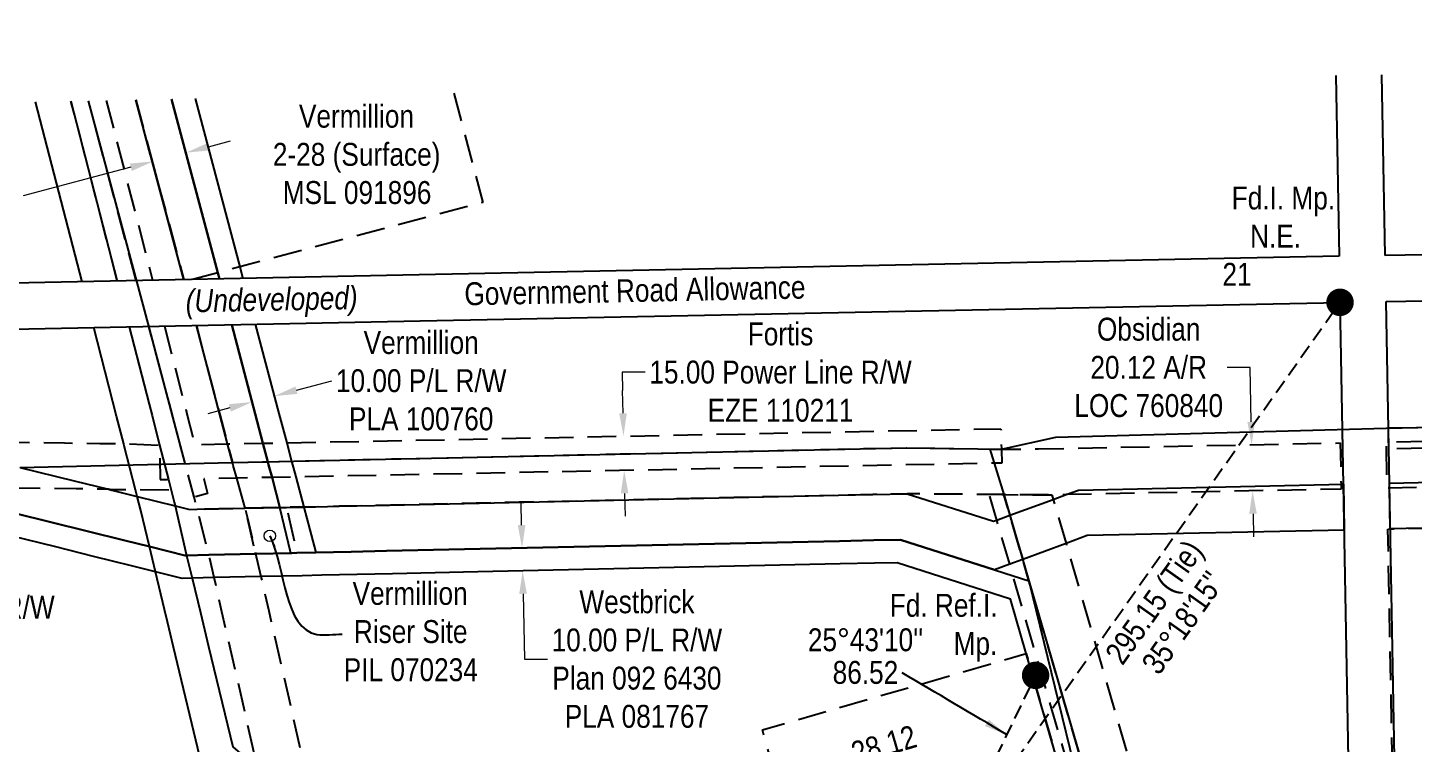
# Model space of a CAD drawing. Extents: x 583854 to 591751, y 5898015 to 5905299.
# Drawn here: x 587238 to 587843, y 5900758 to 5901071 of the extents above; entities that cross this region are included whole.
import ezdxf
from ezdxf.enums import TextEntityAlignment as Align

# ---------------------------------------------------------------- set-up
doc = ezdxf.new("R2010")
doc.units = 0
doc.header["$LTSCALE"] = 5
doc.header["$PDSIZE"] = 0.5
for name, pattern in [('foc-ACCESSROAD', [3.75, 2.5, -1.25]), ('foc-FLOWLINE', [3.75, 2.5, -1.25]), ('foc-TIELINE', [1.875, 1.25, -0.625])]:
    doc.linetypes.add(name, pattern=pattern)
doc.layers.get('Defpoints').update_dxf_attribs({"color": 9})
for name, color, linetype in [('AS-POWER', 104, 'foc-POWER'), ('C-AR', 13, 'foc-ACCESSROAD'), ('C-WS', 13, 'foc-ACCESSROAD'), ('F-AR', 190, 'foc-ACCESSROAD'), ('F-EZE', 190, 'foc-FLOWLINE'), ('F-RW', 190, 'Continuous'), ('F-WS', 190, 'foc-ACCESSROAD'), ('L-BD', 7, 'Continuous'), ('L-BD1', 253, 'Continuous'), ('L-MON', 1, 'Continuous'), ('L-ROAD-T', 7, 'Continuous'), ('L-SEC', 7, 'Continuous'), ('L-TIE', 7, 'foc-TIELINE')]:
    doc.layers.add(name, color=color, linetype=linetype)
for name, color, linetype, lineweight in [('C-AR-T', 13, 'Continuous', 9), ('F-EZE-T', 190, 'Continuous', 9), ('F-RW-T', 190, 'Continuous', 9), ('F-WS-T', 190, 'Continuous', 9), ('T-TEXT', 48, 'Continuous', 18)]:
    doc.layers.add(name, color=color, linetype=linetype, lineweight=lineweight)
doc.styles.add('175L', font='ARIALN.TTF', dxfattribs={"height": 20})
doc.styles.add('80CG', font='ARIALN.TTF', dxfattribs={"height": 10})
doc.styles.add('80L', font='ARIALN.TTF', dxfattribs={"height": 10})
doc.styles.add('80LS', font='ARIALNI.TTF', dxfattribs={"height": 10})
doc.styles.add('foc-LtypeFont', font='ARIALN.TTF', dxfattribs={"height": 7.35})
doc.linetypes.add('foc-POWER', pattern='A,6,-1,["P",foc-LtypeFont,S=0.2,R=0,X=-0.625,Y=-0.75],-1.24,4', length=12.24)
doc.linetypes.add('foc-POWER-NOLINE', pattern='A,0,-4,["P",foc-LtypeFont,S=0.2,R=0,X=-0.625,Y=-0.75],-8.24', length=12.24)
doc.dimstyles.new('Compass 5 000', dxfattribs={"dimscale": 5, "dimtxt": 9, "dimasz": 2, "dimexe": 0.2, "dimexo": 0.0625, "dimgap": 0.5, "dimtad": 0, "dimtih": 1, "dimtoh": 1, "dimzin": 0, "dimdsep": 46, "dimtxsty": '80CG', "dimcen": 0.1, "dimse1": 1, "dimse2": 1, "dimclrd": 256, "dimclrt": 256, "dimaunit": 1, "dimadec": 4, "dimazin": 0, "dimtfac": 0.06, "dimtofl": 0, "dimtmove": 0, "dimatfit": 1, "dimfxl": 0.2, "dimtolj": 1, "dimtzin": 0, "dimlwd": -1, "dimarcsym": 0})

# ---------------------------------------------------------------- blocks, each defined once
blk = doc.blocks.new('fdia')
at = {"color": 255, "const_width": 1}
blk.add_lwpolyline([(-0.5, 0, 1), (0.5, 0, 1)], format="xyb", close=True, dxfattribs=at)
blk = doc.blocks.new('Fdiaa')
blk.add_blockref('fdia', (0, 0))
blk = doc.blocks.new('fdib')
at = {"color": 1, "const_width": 1.6}
blk.add_lwpolyline([(-0.4, 0, 1), (0.4, 0, 1)], format="xyb", close=True, dxfattribs=at)
at = {"color": 1}
blk.add_circle((0, 0), 0.8, dxfattribs=at)
blk = doc.blocks.new('Fdibb')
blk.add_blockref('fdib', (0, 0))
blk = doc.blocks.new('fdicc')
for name in ['Fdibb', 'Fdiaa']:
    blk.add_blockref(name, (0, 0))
blk = doc.blocks.new('FDI')
blk.add_blockref('fdicc', (0, 0))
blk = doc.blocks.new('*D422')
at = {"layer": 'C-AR-T', "transparency": 16777216}
for p, q in [((587771.62, 5900922.17), (587761.62, 5900922.17)), ((587772.09, 5900898.47), (587771.62, 5900922.17)), ((587772.89, 5900858.32), (587773.09, 5900848.32))]:
    blk.add_line(p, q, dxfattribs=at)
for points in [[(587773.76, 5900898.51), (587770.43, 5900898.44), (587772.29, 5900888.47)], [(587774.56, 5900858.36), (587771.23, 5900858.29), (587772.7, 5900868.32)]]:
    blk.add_solid(points, dxfattribs=at)
at = {"layer": 'Defpoints', "color": 0, "transparency": 16777216}
for p in [(587743.04, 5900887.89), (587772.29, 5900888.47), (587743.44, 5900867.74)]:
    blk.add_point(p, dxfattribs=at)
at = {"layer": 'C-AR-T', "transparency": 16777216, "insert": (587727.33, 5900922.17), "char_height": 10, "attachment_point": 5, "style": '80CG'}
blk.add_mtext('\\A1;Obsidian\\P20.12 A/R\\PLOC 760840', dxfattribs=at)
blk = doc.blocks.new('*D453')
at = {"layer": 'Defpoints', "color": 0, "transparency": 16777216}
for p in [(587428.63, 5900890.85), (587497.93, 5900892.22), (587428.93, 5900875.86)]:
    blk.add_point(p, dxfattribs=at)
at = {"layer": 'F-EZE-T', "transparency": 16777216}
for p, q in [((587507.38, 5900920.11), (587497.38, 5900920.11)), ((587497.38, 5900920.11), (587497.54, 5900912.21)), ((587497.74, 5900902.21), (587497.54, 5900912.21)), ((587498.43, 5900867.22), (587498.62, 5900857.23))]:
    blk.add_line(p, q, dxfattribs=at)
for points in [[(587499.4, 5900902.25), (587496.07, 5900902.18), (587497.93, 5900892.22)], [(587500.09, 5900867.26), (587496.76, 5900867.19), (587498.23, 5900877.22)]]:
    blk.add_solid(points, dxfattribs=at)
at = {"layer": 'F-EZE-T', "transparency": 16777216, "insert": (587566.52, 5900920.11), "char_height": 10, "attachment_point": 5, "style": '80CG'}
blk.add_mtext('\\A1;Fortis\\P15.00 Power Line R/W\\PEZE 110211', dxfattribs=at)
blk = doc.blocks.new('*D454')
at = {"layer": 'Defpoints', "color": 0, "transparency": 16777216}
for p in [(587152.65, 5900887.93), (587121.57, 5900867.31), (587153.05, 5900867.95)]:
    blk.add_point(p, dxfattribs=at)
at = {"layer": 'F-EZE-T', "transparency": 16777216}
for p, q in [((587120.96, 5900897.29), (587120.76, 5900907.29)), ((587121.77, 5900857.31), (587122.59, 5900817.43)), ((587122.59, 5900817.43), (587132.59, 5900817.43))]:
    blk.add_line(p, q, dxfattribs=at)
for points in [[(587122.63, 5900897.33), (587119.29, 5900897.26), (587121.16, 5900887.29)], [(587123.44, 5900857.34), (587120.11, 5900857.28), (587121.57, 5900867.31)]]:
    blk.add_solid(points, dxfattribs=at)
at = {"layer": 'F-EZE-T', "transparency": 16777216, "insert": (587192.18, 5900817.43), "char_height": 10, "attachment_point": 5, "style": '80CG'}
blk.add_mtext('\\A1;Fortis\\P20.00 Power Line R/W\\PEZE 110302', dxfattribs=at)
blk = doc.blocks.new('*D463')
at = {"layer": 'Defpoints', "color": 0, "transparency": 16777216}
for p in [(587292.44, 5901012.16), (587334.3, 5900912.5), (587319.79, 5900908.66)]:
    blk.add_point(p, dxfattribs=at)
at = {"layer": 'F-RW-T', "transparency": 16777216}
for p, q in [((587316.61, 5901018.55), (587326.28, 5901021.11)), ((587282.77, 5901009.61), (587235.69, 5900997.16))]:
    blk.add_line(p, q, dxfattribs=at)
for points in [[(587316.19, 5901020.16), (587317.04, 5901016.94), (587306.94, 5901015.99)], [(587282.34, 5901011.22), (587283.2, 5901007.99), (587292.44, 5901012.16)]]:
    blk.add_solid(points, dxfattribs=at)
at = {"layer": 'F-RW-T', "transparency": 16777216, "insert": (587196.61, 5900997.16), "char_height": 10, "attachment_point": 5, "style": '80CG'}
blk.add_mtext('\\A1;Vermillion\\P15.00 P/L R/W\\PPlan 042 3903\\PPLA 012432', dxfattribs=at)
blk = doc.blocks.new('*D464')
at = {"layer": 'Defpoints', "color": 0, "transparency": 16777216}
for p in [(587454.89, 5900843.41), (587453.87, 5900833.38), (587455.11, 5900833.41)]:
    blk.add_point(p, dxfattribs=at)
at = {"layer": 'F-RW-T', "transparency": 16777216}
for p, q in [((587453.43, 5900853.38), (587453.21, 5900863.38)), ((587454.08, 5900823.39), (587454.71, 5900794.83)), ((587454.71, 5900794.83), (587464.71, 5900794.83))]:
    blk.add_line(p, q, dxfattribs=at)
for points in [[(587455.09, 5900853.42), (587451.76, 5900853.34), (587453.65, 5900843.38)], [(587455.75, 5900823.42), (587452.42, 5900823.35), (587453.87, 5900833.38)]]:
    blk.add_solid(points, dxfattribs=at)
at = {"layer": 'F-RW-T', "transparency": 16777216, "insert": (587503.8, 5900794.83), "char_height": 10, "attachment_point": 5, "style": '80CG'}
blk.add_mtext('\\A1;Westbrick\\P10.00 P/L R/W\\PPlan 092 6430\\PPLA 081767', dxfattribs=at)
blk = doc.blocks.new('*D465')
at = {"layer": 'Defpoints', "color": 0, "transparency": 16777216}
for p in [(587345.42, 5900909.7), (587338.18, 5900897.8), (587347.89, 5900900.38)]:
    blk.add_point(p, dxfattribs=at)
at = {"layer": 'F-RW-T', "transparency": 16777216}
for p, q in [((587355.08, 5900912.27), (587370.48, 5900916.36)), ((587326.04, 5900904.55), (587316.38, 5900901.99))]:
    blk.add_line(p, q, dxfattribs=at)
for points in [[(587354.65, 5900913.88), (587355.51, 5900910.66), (587345.42, 5900909.7)], [(587325.61, 5900906.16), (587326.47, 5900902.94), (587335.71, 5900907.12)]]:
    blk.add_solid(points, dxfattribs=at)
at = {"layer": 'F-RW-T', "transparency": 16777216, "insert": (587409.57, 5900916.36), "char_height": 10, "attachment_point": 5, "style": '80CG'}
blk.add_mtext('\\A1;Vermillion\\P10.00 P/L R/W\\PPLA 100760', dxfattribs=at)

msp = doc.modelspace()

# ---------------------------------------------------------------- linework, layer by layer
at = {"layer": 'AS-POWER', "flags": 128}
for points in [[(587306.481, 5900880.244), (587290.896, 5900939.214), (587264.292, 5901038.666)], [(587662.991, 5900886.505), (587686.784, 5900891.749), (587830.988, 5900895.752)], [(587657.971, 5900886.585), (587664.046, 5900866.716), (587675.031, 5900828.988), (587707.391, 5900696.321), (587791.5, 5900407.384), (587821.63, 5900325.364), (587842.904, 5900263.687), (587882.339, 5900138.544), (587912.951, 5900046.368), (587950.565, 5899927.6), (587984.665, 5899822.256), (588036.793, 5899671.585)], [(587234.24, 5900878.58), (587327.175, 5900880.721)]]:
    msp.add_lwpolyline(points, dxfattribs=at)
at = {"layer": 'AS-POWER', "linetype": 'foc-POWER-NOLINE', "flags": 128}
for points in [[(587830.988, 5900895.752), (588038.039, 5900900.067), (588376.033, 5900907.111)], [(587327.175, 5900880.721), (587621.413, 5900887.169), (587662.991, 5900886.505)]]:
    msp.add_lwpolyline(points, dxfattribs=at)
at = {"layer": 'C-AR', "flags": 128}
for points in [[(587285.149, 5900960.109), (587264.266, 5901038.666)], [(587284.983, 5901039.085), (587305.866, 5900960.528)], [(587311.369, 5900940.528), (587321.637, 5900901.677), (587325.038, 5900888.808), (587327.175, 5900880.721), (587342.605, 5900881.058), (587352.964, 5900881.285), (587591.486, 5900886.513), (587606.476, 5900886.842), (587621.413, 5900887.169), (587662.991, 5900886.505), (587679.217, 5900886.619), (587810.999, 5900889.246), (587811.34, 5900871.2), (587811.379, 5900869.119), (587691.237, 5900866.677), (587685.057, 5900866.552), (587664.046, 5900866.716), (587657.779, 5900866.764), (587621.819, 5900867.044), (587606.893, 5900866.717), (587591.904, 5900866.388), (587389.153, 5900861.952), (587373.715, 5900861.615), (587358.278, 5900861.278), (587350.73, 5900861.113), (587347.892, 5900861.051), (587332.678, 5900860.72), (587311.757, 5900860.276), (587310.35, 5900865.605), (587304.325, 5900888.4), (587300.911, 5900901.317), (587299.596, 5900906.298), (587290.659, 5900940.109)]]:
    msp.add_lwpolyline(points, dxfattribs=at)
msp.add_lwpolyline([(588604.47, 5900885.956), (588604.951, 5900885.523), (588605.441, 5900885.078), (588605.992, 5900884.576), (588606.386, 5900884.207), (588606.845, 5900883.772), (588607.317, 5900883.321), (588607.877, 5900882.783), (588608.235, 5900882.431), (588608.686, 5900881.981), (588609.139, 5900881.526), (588609.824, 5900880.812), (588611.597, 5900878.853), (588613.3, 5900876.833), (588614.932, 5900874.755), (588616.49, 5900872.621), (588617.973, 5900870.435), (588619.378, 5900868.197), (588620.704, 5900865.913), (588621.95, 5900863.582), (588623.113, 5900861.21), (588623.468, 5900860.432), (588623.724, 5900859.848), (588623.987, 5900859.245), (588624.216, 5900858.716), (588624.497, 5900858.031), (588624.746, 5900857.422), (588624.992, 5900856.815), (588625.209, 5900856.277), (588625.468, 5900855.594), (588625.651, 5900855.104), (588625.919, 5900854.361), (588626.116, 5900853.806), (588626.346, 5900853.119), (588626.539, 5900852.539), (588626.753, 5900851.871), (588626.933, 5900851.302), (588627.137, 5900850.614), (588627.335, 5900849.944), (588627.501, 5900849.353), (588627.663, 5900848.77), (588627.84, 5900848.084), (588628.098, 5900847.065), (588628.304, 5900846.215), (588628.455, 5900845.529), (588628.653, 5900844.62), (588628.856, 5900843.639), (588628.981, 5900842.956), (588629.099, 5900842.308), (588629.21, 5900841.686), (588629.317, 5900841.045), (588629.418, 5900840.365), (588629.512, 5900839.716), (588629.614, 5900839.001), (588629.688, 5900838.437), (588629.764, 5900837.762), (588629.835, 5900837.108), (588629.958, 5900835.943), (588630.013, 5900835.146), (588630.054, 5900834.49), (588630.094, 5900833.834), (588630.127, 5900833.266), (588630.162, 5900832.522), (588630.194, 5900831.867), (588630.224, 5900831.211), (588630.255, 5900830.556), (588631.435, 5900769.233), (588633.716, 5900650.642), (588635.002, 5900583.847), (588635.06, 5900580.804), (588635.29, 5900568.837), (588635.706, 5900547.231), (588637.537, 5900452.044), (588637.845, 5900436.066), (588617.72, 5900435.608), (588617.411, 5900451.679), (588615.871, 5900531.699), (588615.164, 5900568.475), (588614.875, 5900583.485), (588613.59, 5900650.255), (588610.53, 5900809.253), (588610.127, 5900830.23), (588610.08, 5900831.128), (588610.038, 5900831.975), (588609.992, 5900832.568), (588609.937, 5900833.288), (588609.878, 5900834.021), (588609.805, 5900834.733), (588609.729, 5900835.452), (588609.663, 5900836.066), (588609.524, 5900837.131), (588609.41, 5900837.985), (588609.259, 5900838.92), (588609.062, 5900839.879), (588608.832, 5900840.907), (588608.636, 5900841.758), (588608.379, 5900842.78), (588608.19, 5900843.515), (588608.005, 5900844.182), (588607.698, 5900845.264), (588607.464, 5900846.041), (588607.111, 5900847.18), (588606.853, 5900847.864), (588606.448, 5900848.914), (588606.152, 5900849.649), (588605.717, 5900850.697), (588605.401, 5900851.424), (588604.924, 5900852.49), (588604.619, 5900853.145), (588604.111, 5900854.204), (588603.683, 5900855.047), (588603.12, 5900856.113), (588602.147, 5900857.79), (588601.116, 5900859.431), (588600.027, 5900861.036), (588598.884, 5900862.602), (588597.687, 5900864.127), (588596.437, 5900865.609), (588595.136, 5900867.046), (588593.786, 5900868.437), (588592.388, 5900869.78), (588590.943, 5900871.074), (588589.455, 5900872.316), (588587.924, 5900873.506), (588586.353, 5900874.641), (588584.742, 5900875.72), (588583.095, 5900876.743), (588581.414, 5900877.708), (588579.699, 5900878.613), (588577.954, 5900879.458), (588576.181, 5900880.241), (588574.325, 5900880.982), (588573.821, 5900881.17), (588572.558, 5900881.62), (588570.712, 5900882.213), (588568.846, 5900882.742), (588566.964, 5900883.205), (588565.067, 5900883.602), (588563.156, 5900883.932), (588561.235, 5900884.196), (588559.307, 5900884.393), (588557.372, 5900884.521), (588553.495, 5900884.576), (588432.872, 5900882.059), (588422.861, 5900881.85), (588403.771, 5900881.453), (588387.886, 5900881.122), (588377.882, 5900880.913), (588362.638, 5900880.595), (588352.635, 5900880.386), (588342.629, 5900880.178), (588327.603, 5900879.865), (588322.595, 5900879.761), (588312.58, 5900879.552), (588187.368, 5900876.946), (587931.356, 5900871.607), (587911.359, 5900871.191), (587901.372, 5900870.983), (587881.366, 5900870.566), (587831.483, 5900869.528), (587831.442, 5900871.67), (587831.16, 5900886.605), (587831.103, 5900889.654), (588186.949, 5900897.071), (588311.148, 5900899.656), (588326.171, 5900899.969), (588341.213, 5900900.283), (588351.217, 5900900.491), (588361.219, 5900900.7), (588376.463, 5900901.017), (588385.62, 5900901.208), (588386.572, 5900901.228), (588395.429, 5900901.412), (588411.435, 5900901.747), (588415.474, 5900901.831), (588421.445, 5900901.956), (588431.457, 5900902.164), (588553.077, 5900904.7), (588555.718, 5900904.731), (588557.016, 5900904.725), (588558.358, 5900904.716), (588558.98, 5900904.701), (588560.996, 5900904.452), (588562.262, 5900904.325), (588563.624, 5900904.184), (588566.242, 5900903.825), (588568.845, 5900903.374), (588571.431, 5900902.833), (588573.997, 5900902.202), (588576.539, 5900901.482), (588579.054, 5900900.673), (588581.539, 5900899.777), (588583.992, 5900898.795), (588586.409, 5900897.727), (588588.787, 5900896.575), (588591.123, 5900895.342), (588593.415, 5900894.027), (588595.66, 5900892.633), (588597.854, 5900891.162), (588599.996, 5900889.614), (588602.082, 5900887.994), (588603.024, 5900887.213), (588603.514, 5900886.793), (588604.054, 5900886.329), (588604.47, 5900885.956)], close=True, dxfattribs=at)
at = {"layer": 'C-WS', "flags": 128}
msp.add_lwpolyline([(587714.314, 5900658.286), (587599.055, 5900624.812), (587592.792, 5900646.407), (587558.606, 5900763.938), (587673.856, 5900797.341), (587708.736, 5900677.459), (587714.314, 5900658.286)], close=True, dxfattribs=at)
at = {"layer": 'F-AR', "flags": 128}
msp.add_lwpolyline([(587820.478, 5900386.467), (587821.63, 5900325.364), (587803.933, 5900386.151), (587801.031, 5900396.11), (587723.915, 5900661.037), (587718.333, 5900680.214), (587675.031, 5900828.988), (587672.288, 5900838.399), (587666.685, 5900857.647), (587664.046, 5900866.716), (587685.057, 5900866.552), (587685.622, 5900864.611), (587691.224, 5900845.364), (587816.002, 5900416.718), (587817.097, 5900412.958), (587820.178, 5900402.372), (587820.289, 5900396.465), (587820.478, 5900386.467)], close=True, dxfattribs=at)
msp.add_lwpolyline([(586920.205, 5900194.486), (587020.112, 5900196.186), (587370.288, 5900202.142), (587389.847, 5900206.249), (587406.195, 5900217.743), (587431.948, 5900243.089), (587436.788, 5900247.853), (587439.466, 5900256.276), (587401.108, 5900471.996), (587338.195, 5900747.106), (587322.556, 5900815.495), (587319.14, 5900830.432), (587317.217, 5900838.842), (587311.757, 5900860.276), (587332.691, 5900860.72), (587333.87, 5900855.772), (587339.563, 5900830.878), (587342.978, 5900815.944), (587400.554, 5900564.168), (587420.72, 5900475.989), (587461.881, 5900244.51), (587448.412, 5900231.253), (587447.136, 5900229.997), (587439.263, 5900222.247), (587419.04, 5900202.343), (587397.978, 5900187.534), (587372.531, 5900182.191), (587020.486, 5900176.203), (586920.579, 5900174.504)], dxfattribs=at)
at = {"layer": 'F-EZE', "flags": 128}
for points in [[(587276.837, 5900959.941), (587256.597, 5901038.511)], [(587272.002, 5901038.822), (587292.242, 5900960.253)], [(588381.451, 5900960.24), (588385.62, 5900901.209), (588385.835, 5900898.166), (588376.678, 5900897.975), (588361.434, 5900897.657), (588351.432, 5900897.449), (588341.427, 5900897.24), (588326.388, 5900896.927), (588311.364, 5900896.613), (588187.013, 5900894.022), (587832.177, 5900886.626), (587832.177, 5900886.626), (587832.01, 5900895.774), (588186.822, 5900903.168), (588310.713, 5900905.75), (588325.737, 5900906.063), (588340.784, 5900906.377), (588350.788, 5900906.585), (588360.789, 5900906.794), (588376.033, 5900907.111), (588372.291, 5900960.086)], [(587297.399, 5900940.246), (587307.399, 5900901.43), (587310.724, 5900888.526), (587325.038, 5900888.808), (587340.477, 5900889.111), (587350.832, 5900889.315), (587662.814, 5900895.467), (587662.867, 5900892.79), (587662.986, 5900886.774), (587662.997, 5900886.235), (587663.111, 5900880.474), (587354.794, 5900874.394), (587344.42, 5900874.19), (587329.006, 5900873.887), (587314.568, 5900873.602), (587316.237, 5900867.123), (587310.35, 5900865.605)], [(586907.309, 5900882.94), (587007.24, 5900884.974), (587232.109, 5900889.552), (587253.725, 5900889.258), (587269.276, 5900889.048), (587279.643, 5900888.907), (587295.276, 5900888.269), (587295.351, 5900886.501), (587295.612, 5900873.229), (587299.161, 5900873.299), (587300.364, 5900868.633), (587284.812, 5900868.845), (587274.484, 5900868.829), (587272.958, 5900869.006), (587258.893, 5900869.196), (587232.178, 5900869.559), (587007.614, 5900864.988), (586907.683, 5900862.953)]]:
    msp.add_lwpolyline(points, dxfattribs=at)
msp.add_lwpolyline([(587822.371, 5900322.819), (587822.789, 5900299.902), (587797.715, 5900386.033), (587718.149, 5900659.361), (587712.559, 5900678.564), (587668.124, 5900831.227), (587666.639, 5900836.322), (587661.037, 5900855.57), (587657.779, 5900866.764), (587664.046, 5900866.716), (587666.685, 5900857.647), (587672.288, 5900838.399), (587675.031, 5900828.989), (587718.333, 5900680.214), (587723.915, 5900661.037), (587801.031, 5900396.11), (587803.933, 5900386.151), (587822.371, 5900322.819)], close=True, dxfattribs=at)
at = {"layer": 'F-RW'}
for points in [[(587261.426, 5900959.629), (587241.185, 5901038.199)], [(587256.597, 5901038.511), (587276.837, 5900959.941)], [(587305.866, 5900960.528), (587284.983, 5901039.085)], [(587300.514, 5901039.399), (587320.699, 5900963.573), (587321.43, 5900960.843)], [(587321.43, 5900960.843), (587320.699, 5900963.573), (587300.514, 5901039.399)], [(587310.82, 5901039.608), (587330.381, 5900966.133), (587331.731, 5900961.052)], [(587457.708, 5900064.72), (587449.277, 5900137.205), (587439.449, 5900221.715), (587439.263, 5900222.247), (587431.948, 5900243.089), (587431.346, 5900244.805), (587391.301, 5900469.999), (587331.058, 5900733.439), (587313.763, 5900748.502), (587301.41, 5900800.149), (587298.789, 5900811.108), (587297.479, 5900816.586), (587293.547, 5900833.023), (587290.927, 5900843.977), (587287.151, 5900859.763), (587285.574, 5900865.886), (587284.812, 5900868.845), (587279.897, 5900887.921), (587279.643, 5900888.907), (587276.56, 5900900.874), (587266.577, 5900939.622)], [(587281.993, 5900939.934), (587290.718, 5900906.155), (587292.09, 5900901.165), (587295.276, 5900888.269), (587299.161, 5900873.299), (587300.364, 5900868.633), (587301.717, 5900863.381), (587302.079, 5900861.805), (587307.027, 5900840.176), (587307.612, 5900837.716), (587309.541, 5900830.223), (587313.135, 5900815.29), (587314.333, 5900810.312), (587316.728, 5900800.358), (587327.248, 5900756.641), (587338.195, 5900747.106), (587401.108, 5900471.996), (587439.466, 5900256.276), (587441.061, 5900247.308), (587447.136, 5900229.997), (587449.263, 5900223.939), (587459.327, 5900137.393), (587467.727, 5900065.182)], [(587326.806, 5900940.841), (587337.08, 5900901.965), (587340.477, 5900889.111), (587342.605, 5900881.059), (587342.947, 5900879.762), (587344.42, 5900874.19), (587347.892, 5900861.052), (587332.691, 5900860.72), (587329.006, 5900873.887), (587327.51, 5900879.451), (587327.175, 5900880.721), (587325.038, 5900888.808), (587321.637, 5900901.677), (587311.369, 5900940.528)], [(587337.091, 5900941.049), (587347.421, 5900902.155), (587350.832, 5900889.315), (587352.964, 5900881.285), (587354.794, 5900874.394), (587358.278, 5900861.278), (587359.592, 5900856.332), (587360.176, 5900854.13), (587363.555, 5900841.409), (587355.253, 5900841.227), (587352.568, 5900841.168), (587347.892, 5900861.052), (587344.42, 5900874.19), (587342.947, 5900879.762), (587342.605, 5900881.059), (587340.477, 5900889.111), (587337.08, 5900901.965), (587326.806, 5900940.841)], [(587234.24, 5900878.58), (587257.988, 5900872.708), (587272.958, 5900869.006), (587274.509, 5900868.689), (587285.574, 5900865.886), (587302.079, 5900861.805), (587308.534, 5900860.208), (587311.757, 5900860.276), (587332.576, 5900860.719), (587347.892, 5900861.052), (587350.73, 5900861.114), (587358.278, 5900861.278), (587373.715, 5900861.616), (587389.153, 5900861.953), (587591.904, 5900866.388), (587606.893, 5900866.717), (587621.819, 5900867.044), (587659.577, 5900855.033), (587661.037, 5900855.57), (587666.685, 5900857.647), (587685.623, 5900864.611), (587691.237, 5900866.676), (587696.737, 5900868.698), (587812.345, 5900871.222), (587812.345, 5900871.222), (587812.71, 5900851.227), (587700.516, 5900848.781), (587691.225, 5900845.364), (587672.288, 5900838.399), (587666.639, 5900836.322), (587660.046, 5900833.897), (587618.931, 5900847.001), (587607.307, 5900846.747), (587592.318, 5900846.419), (587394.43, 5900842.084), (587378.993, 5900841.746), (587363.555, 5900841.408), (587355.253, 5900841.226), (587353.143, 5900841.181), (587352.568, 5900841.168), (587337.287, 5900840.834), (587316.824, 5900840.385), (587307.028, 5900840.172), (587306.333, 5900840.156), (587290.927, 5900843.978), (587280.201, 5900846.639), (587263.646, 5900850.746), (587231.995, 5900858.598)], [(587881.753, 5900852.831), (587832.816, 5900851.698), (587832.49, 5900869.547), (587832.45, 5900871.693), (587901.322, 5900873.289)], [(587231.995, 5900858.598), (587263.646, 5900850.746), (587280.201, 5900846.639), (587290.927, 5900843.978), (587306.333, 5900840.156), (587307.028, 5900840.172), (587316.824, 5900840.385), (587337.287, 5900840.834), (587352.568, 5900841.168), (587353.143, 5900841.181), (587355.253, 5900841.227), (587363.555, 5900841.409), (587378.993, 5900841.746), (587394.43, 5900842.084), (587592.318, 5900846.419), (587607.307, 5900846.747), (587618.931, 5900847.001), (587660.042, 5900833.859), (587668.125, 5900831.229), (587675.04, 5900828.996), (587718.336, 5900680.217), (587723.917, 5900661.039), (587801.024, 5900396.104)], [(587793.555, 5900385.954), (587714.314, 5900658.286), (587708.736, 5900677.459), (587673.856, 5900797.341), (587666.943, 5900821.099), (587617.483, 5900836.967), (587607.514, 5900836.749), (587592.525, 5900836.42), (587434.247, 5900832.954), (587397.072, 5900832.139), (587381.635, 5900831.801), (587366.197, 5900831.463), (587357.517, 5900831.273), (587339.563, 5900830.879), (587319.14, 5900830.432), (587309.541, 5900830.223), (587305.22, 5900830.128), (587293.547, 5900833.024), (587283.037, 5900835.632), (587266.481, 5900839.739), (587249.939, 5900843.843), (587230.875, 5900848.573), (587008.007, 5900843.969), (586908.077, 5900841.969)]]:
    msp.add_lwpolyline(points, dxfattribs=at)
at = {"layer": 'F-WS', "flags": 128}
for points in [[(587305.866, 5900960.528), (587284.984, 5901039.085)], [(587423.846, 5901041.895), (587436.501, 5900994.293), (587330.381, 5900966.133), (587320.699, 5900963.573), (587309.706, 5900960.606)]]:
    msp.add_lwpolyline(points, dxfattribs=at)
for points in [[(587352.568, 5900841.168), (587337.288, 5900840.833), (587333.87, 5900855.772), (587332.691, 5900860.72), (587347.892, 5900861.052), (587350.73, 5900861.114), (587351.859, 5900856.148), (587355.253, 5900841.227), (587352.568, 5900841.168)], [(587984.642, 5900695.088), (587834.833, 5900691.786), (587834.271, 5900721.636), (587831.819, 5900851.675), (587881.753, 5900852.828), (587901.729, 5900853.292), (587911.754, 5900853.523), (587931.741, 5900853.99), (587961.846, 5900854.694), (587981.726, 5900855.155), (587984.642, 5900695.088)]]:
    msp.add_lwpolyline(points, close=True, dxfattribs=at)
at = {"layer": 'L-SEC'}
for p, q in [((587809.037, 5901049.686), (587810.517, 5900970.739)), ((587830.621, 5900971.077), (587829.142, 5901050.025)), ((588231.482, 5900977.834), (587830.624, 5900971.108)), ((587810.517, 5900970.739), (587408.756, 5900962.611)), ((587408.756, 5900962.611), (587006.996, 5900954.481)), ((587831, 5900951.004), (588231.86, 5900957.73)), ((587409.131, 5900942.507), (587810.893, 5900950.636)), ((587007.369, 5900934.376), (587409.131, 5900942.507))]:
    msp.add_line(p, q, dxfattribs=at)
at = {"layer": 'L-SEC', "flags": 128}
for points in [[(587825.607, 5900145.785), (587810.893, 5900950.636)], [(587845.714, 5900146.153), (587831, 5900951.004)]]:
    msp.add_lwpolyline(points, dxfattribs=at)
at = {"layer": 'L-TIE'}
msp.add_line((587640.402, 5900709.874), (587677.931, 5900787.787), dxfattribs=at)
at = {"layer": 'L-TIE', "flags": 128}
msp.add_lwpolyline([(587642.035, 5900712.351), (587810.893, 5900950.636)], dxfattribs=at)

# ---------------------------------------------------------------- block references
at = {"layer": 'L-MON'}
for p, xscale, yscale, zscale in [((587810.893, 5900950.636), 5, 5, 5), ((587677.93, 5900787.784), 4.99771075, 4.99771075, 4.99771075)]:
    msp.add_blockref('FDI', p, dxfattribs=dict(at, xscale=xscale, yscale=yscale, zscale=zscale))

# ---------------------------------------------------------------- texts
at = {"layer": 'F-WS-T', "char_height": 9.99539, "attachment_point": 1, "style": '175L'}
for s, width, insert in [('\\pi14.777;Vermillion\\P\\pi3.3943;2-28 (Surface)\\P\\pi7.7102;MSL 091896', 78.95854, (587341.398, 5901036.903)), ('\\pi4.3556;Vermillion\\P\\pi4.9318;Riser Site\\P\\pi0.48975;PIL 070234', 58.11549, (587375.251, 5900828.562))]:
    msp.add_mtext_dynamic_manual_height_columns(s, width=width, gutter_width=99.954, heights=[0], dxfattribs=dict(at, insert=insert))
at = {"layer": 'L-BD', "style": '80L'}
for s, height, p in [('295.15 (Tie)', 9.99542, (587730.666, 5900819.064)), ("35°18'15''", 9.9954, (587742.287, 5900810.828))]:
    msp.add_text(s, height=height, rotation=54.6771, dxfattribs=at).set_placement(p, align=Align.MIDDLE)
at = {"layer": 'L-BD1', "style": '80L'}
for s, p in [("25°43'10''", (587603.657, 5900803.315)), ('86.52', (587603.614, 5900789.071))]:
    msp.add_text(s, height=9.9954, dxfattribs=at).set_placement(p, align=Align.MIDDLE)
msp.add_text('28.12', height=9.9954, rotation=16.218, dxfattribs=at).set_placement((587611.645, 5900757.496), align=Align.MIDDLE)
at = {"layer": 'L-MON', "char_height": 9.99542, "attachment_point": 1, "style": '80L'}
for s, width, insert in [('\\pi4.0283;Fd.I. Mp.\\P\\pi12.06;N.E. 21', 47.27586, (587759.546, 5901001.192)), ('\\pi1.3242;Fd. Ref.I.\\P\\pi29.224;Mp.', 46.48084, (587612.9, 5900823.358))]:
    msp.add_mtext_dynamic_manual_height_columns(s, width=width, gutter_width=50, heights=[0], dxfattribs=dict(at, insert=insert))
at = {"layer": 'L-ROAD-T', "style": '80L'}
msp.add_text('Government Road Allowance', height=10, rotation=1.159299, dxfattribs=at).set_placement((587502.918, 5900955.81), align=Align.MIDDLE_CENTER)
at = {"layer": 'T-TEXT', "style": '80LS'}
msp.add_text('(Undeveloped)', height=10, rotation=1.159299, dxfattribs=at).set_placement((587344.246, 5900951.968), align=Align.MIDDLE_CENTER)

# ---------------------------------------------------------------- dimensions: what is measured, and where the dimension line sits
at = {"layer": 'C-AR-T'}
dim = msp.add_linear_dim(base=(587772.293, 5900888.474), p1=(587743.437, 5900867.738), p2=(587743.035, 5900887.891), angle=91.141839, text='Obsidian\\P20.12 A/R\\PLOC 760840', dimstyle='Compass 5 000', dxfattribs=at)
dim.commit()
dim.dimension.update_dxf_attribs({"geometry": '*D422', "text_midpoint": (587727.331, 5900922.17), "dimtype": 161})
at = {"layer": 'F-EZE-T'}
dim = msp.add_linear_dim(base=(587497.934, 5900892.216), p1=(587428.927, 5900875.856), p2=(587428.631, 5900890.85), angle=91.129635, text='Fortis\\P15.00 Power Line R/W\\PEZE 110211', dimstyle='Compass 5 000', override={"dimtmove": 1}, dxfattribs=at)
dim.commit()
dim.dimension.update_dxf_attribs({"geometry": '*D453', "text_midpoint": (587506.948, 5900920.112), "dimtype": 161})
dim = msp.add_linear_dim(base=(587121.57, 5900867.307), p1=(587152.647, 5900887.935), p2=(587153.054, 5900867.948), angle=271.166229, text='Fortis\\P20.00 Power Line R/W\\PEZE 110302', dimstyle='Compass 5 000', dxfattribs=at)
dim.commit()
dim.dimension.update_dxf_attribs({"geometry": '*D454', "text_midpoint": (587192.179, 5900817.43), "dimtype": 161})
at = {"layer": 'F-RW-T', "color": 62}
for base, p1, p2, angle, text, picture, middle in [((587292.438, 5901012.161), (587334.296, 5900912.498), (587319.79, 5900908.664), 194.803607, 'Vermillion\\P15.00 P/L R/W\\PPlan 042 3903\\PPLA 012432', '*D463', (587196.607, 5900997.165)), ((587345.418, 5900909.699), (587338.18, 5900897.8), (587347.893, 5900900.38), 14.87405, 'Vermillion\\P10.00 P/L R/W\\PPLA 100760', '*D465', (587409.566, 5900916.356)), ((587453.866, 5900833.384), (587454.889, 5900843.408), (587455.108, 5900833.411), 271.25466, 'Westbrick\\P10.00 P/L R/W\\PPlan 092 6430\\PPLA 081767', '*D464', (587503.796, 5900794.828))]:
    dim = msp.add_linear_dim(base=base, p1=p1, p2=p2, angle=angle, text=text, dimstyle='Compass 5 000', dxfattribs=at)
    dim.commit()
    dim.dimension.update_dxf_attribs({"geometry": picture, "text_midpoint": middle, "dimtype": 161})

# ---------------------------------------------------------------- leaders
at = {"layer": 'F-WS-T', "path_type": 1}
msp.add_leader([(587343.449, 5900848.695), (587363.972, 5900805.637), (587375.066, 5900805.821)], dimstyle='Compass 5 000', override={"dimasz": 1, "dimgap": 0.5, "dimtad": 0, "dimldrblk": 'DotBlank'}, dxfattribs=at)
at = {"layer": 'L-BD1', "path_type": 1}
msp.add_leader([(587665.271, 5900761.94), (587619.676, 5900788.89)], dimstyle='Compass 5 000', override={"dimgap": 0.5, "dimtad": 0}, dxfattribs=at)

doc.saveas('drawing.dxf')
